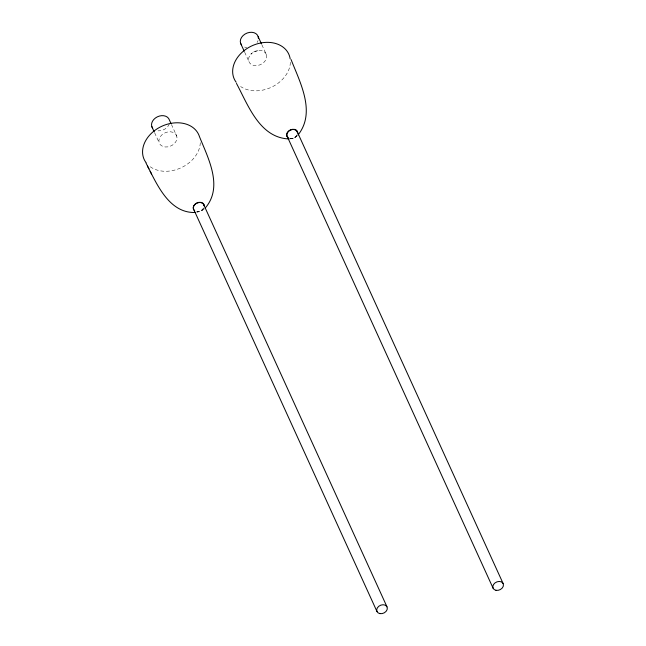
<?xml version="1.0" encoding="UTF-8"?>
<svg xmlns="http://www.w3.org/2000/svg" width="646" height="646" viewBox="0 0 646 646"><rect width="100%" height="100%" fill="white"/><g stroke="black" fill="none" stroke-linecap="round" stroke-linejoin="round"><path stroke-width="0.48" stroke-dasharray="3.23 2.42" d="M261.88 44.808L266.427 54.781A9.407 7.187 -24.5 0 0 251.359 53.683L250.947 54.07L253.119 52.399L258.319 50.485L257.835 50.525M297.079 135.975L294.899 137.558M201.948 210.564L204.653 208.585M196.82 212.405L202.335 210.37M293.534 138.22L290.078 138.938M244.664 52.205L248.799 61.273M171.448 124.492L176.762 136.144A9.407 7.187 -24.5 0 1 165.384 146.981A9.407 7.187 -24.5 0 1 161.694 135.046A9.407 7.187 -24.5 0 1 176.762 136.144M154.636 132.777L159.134 142.637M200.284 142.718A29.966 22.885 -24.5 0 1 180.807 167.903A29.966 22.885 -24.5 0 1 149.089 165.861M169.292 123.887A9.407 7.187 -24.5 0 1 158.036 130.847M203.53 208.577A5.814 4.441 -24.5 0 1 197.167 211.67M203.563 207.899A5.531 4.223 -24.5 0 1 196.529 211.339M290.377 62.299A29.966 22.885 -24.5 0 1 271.909 87A29.966 22.885 -24.5 0 1 240.611 86.516M266.427 54.781A9.407 7.187 -24.5 0 1 255.049 65.617A9.407 7.187 -24.5 0 1 251.359 53.683M296.999 135.563A5.814 4.441 -24.5 0 1 290.635 138.656M258.045 40.528A9.407 7.187 -24.5 0 1 257.084 42.466M246.788 47.481A9.407 7.187 -24.5 0 1 244.624 47.061M297.031 134.885A5.531 4.223 -24.5 0 1 288.81 137.929"/><path stroke-width="0.97" d="M205.436 207.81C223.346 186.726 208.254 158.399 199.485 136.694A29.966 22.885 -24.5 0 0 161.04 126.624A29.966 22.885 -24.5 0 0 146.077 162.687M297.919 135.119C316.201 112.412 300.132 82.648 291.055 59.521M289.142 138.971C259.652 137.856 248.266 105.411 236.468 83.415M195.011 212.494C171.521 213.099 159.328 189.343 150.155 171.287M146.053 163.123L148.911 168.832M147.458 165.99L151.6 174.105M258.158 36.644L261.469 43.896M297.12 131.518L503.105 583.508M287.179 136.371L493.164 588.361M240.53 43.137L244.253 51.292M171.045 123.596L169.405 120.011A9.407 7.187 -24.5 0 0 157.333 116.845A9.407 7.187 -24.5 0 0 152.634 128.174M203.651 204.532L386.978 606.796M377.038 611.657L193.711 209.385A5.531 4.223 -24.5 0 1 197.418 202.909A5.531 4.223 -24.5 0 1 203.983 205.589M151.778 126.503L154.232 131.881M194.696 210.846A5.814 4.441 -24.5 0 1 196.739 203.022A5.814 4.441 -24.5 0 1 204.346 206.147M241.386 44.808A9.407 7.187 -24.5 0 1 247.216 33.003A9.407 7.187 -24.5 0 1 258.416 38.542M236.17 82.26A29.966 22.885 -24.5 0 1 252.659 45.495A29.966 22.885 -24.5 0 1 290.167 58.786M288.164 137.832A5.814 4.441 -24.5 0 1 290.207 130.007A5.814 4.441 -24.5 0 1 297.822 133.133M287.85 137.259A5.531 4.223 -24.5 0 1 290.224 130.177A5.531 4.223 -24.5 0 1 297.451 132.575M379.856 613.603A5.531 4.223 -24.5 0 0 387.309 607.854A5.531 4.223 -24.5 0 0 378.855 606.223A5.531 4.223 -24.5 0 0 379.856 613.603M495.983 590.307A5.531 4.223 -24.5 0 0 503.436 584.557A5.531 4.223 -24.5 0 0 494.989 582.926A5.531 4.223 -24.5 0 0 495.983 590.307"/></g></svg>
